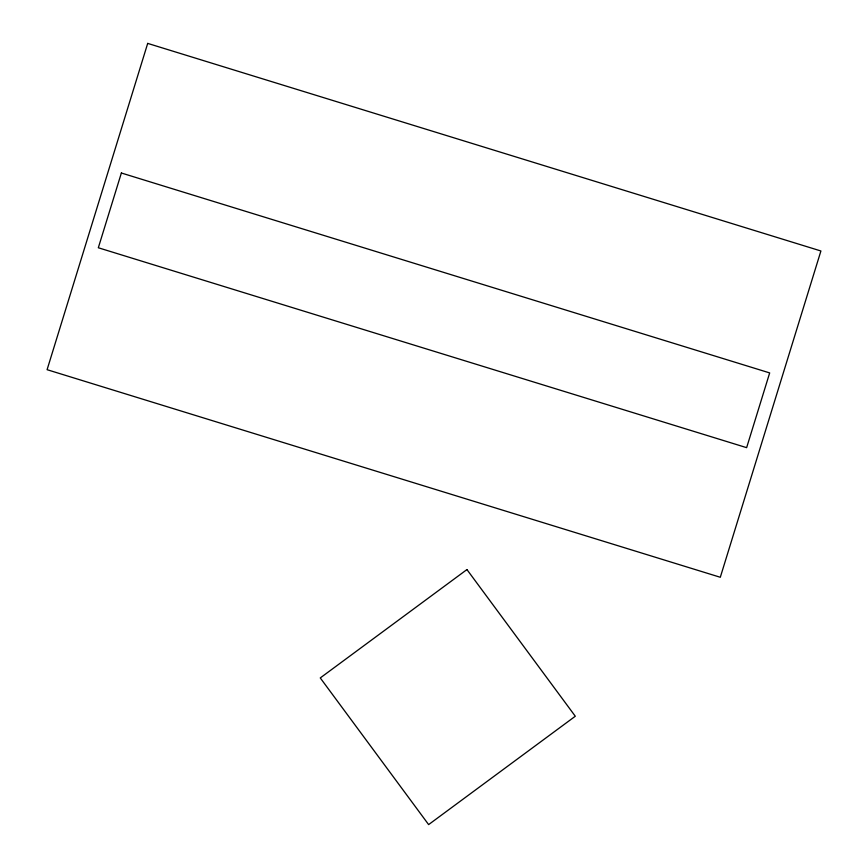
<?xml version="1.0" encoding="UTF-8"?>
<svg xmlns="http://www.w3.org/2000/svg" width="868" height="868" viewBox="0 0 868 868"><rect width="100%" height="100%" fill="white"/><g stroke="black" fill="none" stroke-linecap="round" stroke-linejoin="round"><path stroke-width="1.3" d="M147.701 43.4L47.089 369.692L720.299 577.274L820.911 250.982L147.701 43.4M121.368 173.003L98.323 247.76L746.632 447.66L769.677 372.914L121.368 173.003M466.941 569.571L320.27 677.93L428.629 824.6L575.3 716.241L466.941 569.571"/></g></svg>
